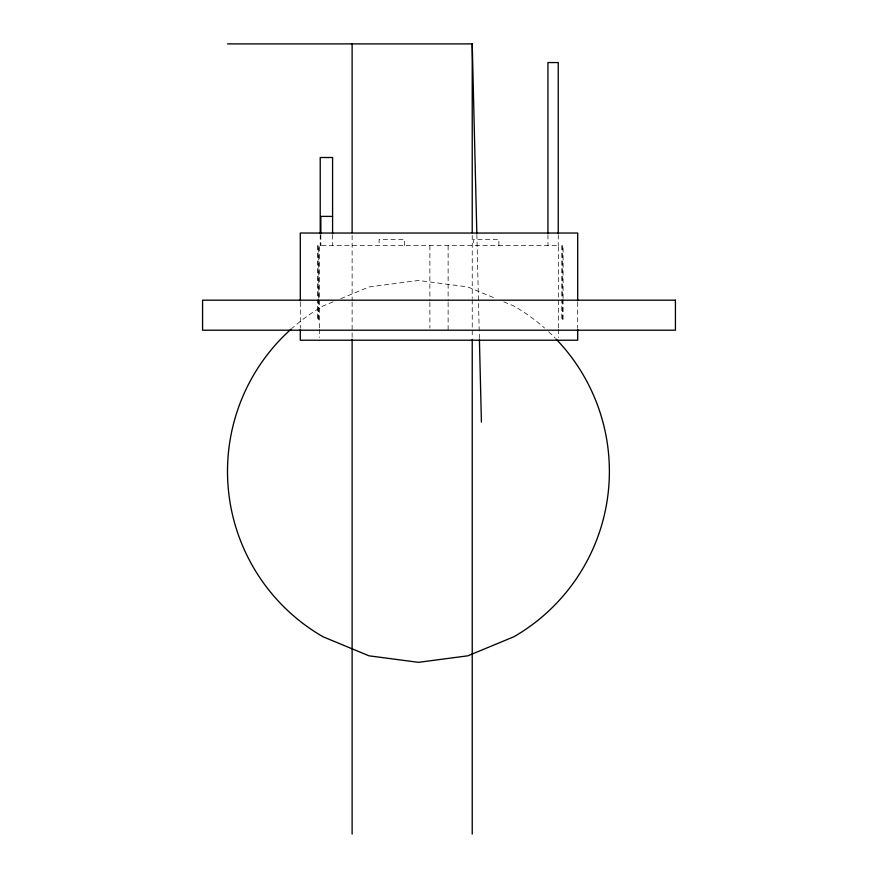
<?xml version="1.0" encoding="UTF-8"?>
<svg xmlns="http://www.w3.org/2000/svg" width="878" height="878" viewBox="0 0 878 878"><rect width="100%" height="100%" fill="white"/><g stroke="black" fill="none" stroke-linecap="round" stroke-linejoin="round"><path stroke-width="0.66" stroke-dasharray="4.39 3.29" d="M333.113 301.834L322.972 306.038A190.932 190.932 0 0 0 292.253 328.098M340.719 298.685L369.023 286.963L418.444 280.455L467.864 286.963L496.235 298.718M503.807 301.856L513.915 306.038A190.932 190.932 0 0 1 544.634 328.098M476.853 234.404L479.388 338.568M577.702 302.23L577.702 328.01M563.083 298.311L563.083 245.653L561.788 245.653L561.788 298.311M563.083 299.661L563.083 319.921L561.788 319.921L561.788 299.661M562.315 245.653L562.315 298.311M562.315 299.661L562.315 319.921M558.682 327.878L558.682 245.653L319.318 245.653L319.318 327.878M558.682 329.25L558.682 337.481M558.243 234.722L558.243 245.653M547.949 234.722L547.949 245.653M498.891 245.653L498.891 239.343L473.67 239.343L473.67 245.653M472.232 235.425L472.232 298.344M472.232 299.716L472.232 338.019M448.12 245.653L448.12 301.044M448.12 302.394L448.12 330.765M429.88 245.653L429.88 301.044M429.88 302.394L429.88 328.054M404.33 245.653L404.33 239.343L379.109 239.343L379.109 245.653M352.122 235.425L352.122 300.814M352.122 302.186L352.122 337.81M332.586 234.799L332.586 245.653M320.854 235.008L320.854 245.653M320.218 234.799L320.218 245.653M319.318 329.25L319.318 337.481M318.736 298.311L318.736 245.653L317.452 245.653L317.452 298.311M318.736 299.661L318.736 319.921L317.452 319.921L317.452 299.661M318.22 245.653L318.22 298.311M318.22 299.661L318.22 319.921M300.298 302.23L300.298 328.01M548.629 331.719A190.932 190.932 0 0 1 555.335 338.282"/><path stroke-width="1.32" d="M227.512 43.9L472.232 43.9L476.82 233.043M332.586 216.394L320.854 216.394L320.854 233.68M479.421 339.94L481.418 422.175M577.702 300.869L577.702 233.043L300.298 233.043L300.298 300.869M577.702 329.36L577.702 340.214L300.298 340.214L300.298 329.36M558.243 233.35L558.243 62.557L547.949 62.557L547.949 233.35M472.232 43.9L472.232 232.681M472.232 339.391L472.232 834.1M352.122 43.9L352.122 232.681M352.122 339.171L352.122 834.1M332.586 233.68L332.586 157.513L320.218 157.513L320.218 233.449M556.268 339.248A190.932 190.932 0 0 1 513.915 636.748L467.864 655.822L418.444 662.33L369.023 655.822L322.972 636.748A190.932 190.932 0 0 1 291.244 328.998M675.423 300.188L202.577 300.188L202.577 330.205L675.423 330.205L675.423 300.188"/></g></svg>
